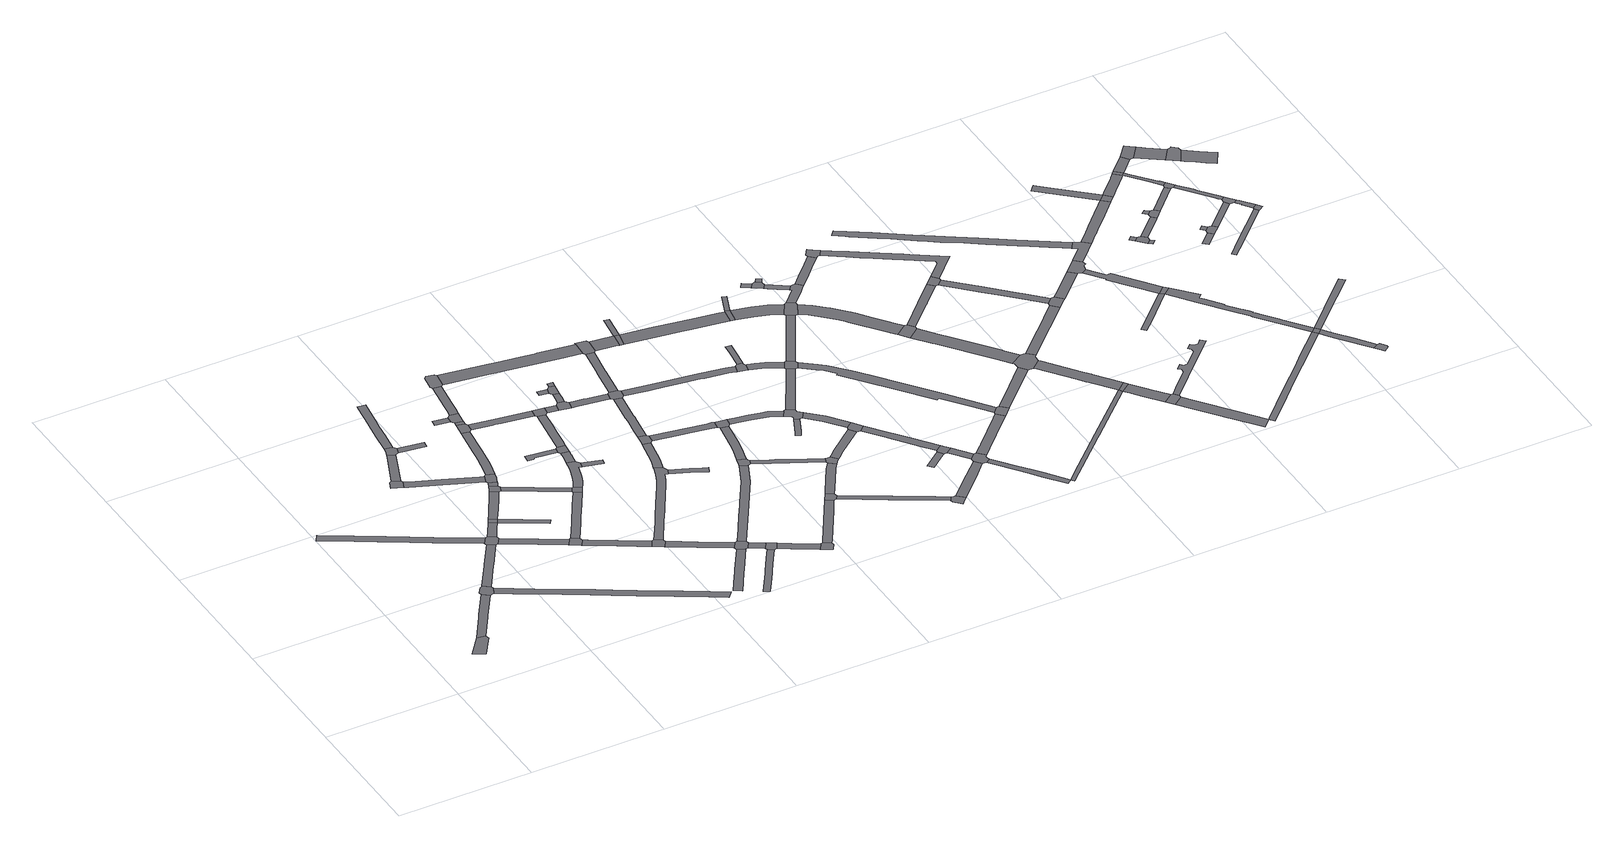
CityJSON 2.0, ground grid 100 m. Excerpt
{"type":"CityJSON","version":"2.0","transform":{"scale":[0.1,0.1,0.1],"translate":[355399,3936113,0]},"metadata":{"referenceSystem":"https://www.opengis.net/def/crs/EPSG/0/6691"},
"CityObjects":{
"road1":{"type":"Road","geometry":[{"type":"MultiSurface","lod":"1","boundaries":[[[0,1,2,3,4]]]}]},
"road2":{"type":"Road","attributes":{"RoadStructureAttribute.sectionType":"1"},"geometry":[{"type":"MultiSurface","lod":"1","boundaries":[[[2,5,6,7,8,9,10,11,12,3]]]}]},
"road3":{"type":"Road","geometry":[{"type":"MultiSurface","lod":"1","boundaries":[[[8,7,13,14,15,16,17,18,19]]]}]},
"road4":{"type":"Road","attributes":{"RoadStructureAttribute.sectionType":"1"},"geometry":[{"type":"MultiSurface","lod":"1","boundaries":[[[20,21,22,23,24,25,26,27,28,29,30,31,32,33,34,35]]]}]},
"road5":{"type":"Road","attributes":{"RoadStructureAttribute.sectionType":"1"},"geometry":[{"type":"MultiSurface","lod":"1","boundaries":[[[36,37,16,15,38,39,40,41]]]}]},
"road6":{"type":"Road","geometry":[{"type":"MultiSurface","lod":"1","boundaries":[[[40,42,43,44,45,28,27,41]]]}]},
"road7":{"type":"Road","geometry":[{"type":"MultiSurface","lod":"1","boundaries":[[[46,47,48,49,50,51]]]}]},
"road8":{"type":"Road","attributes":{"RoadStructureAttribute.sectionType":"1"},"geometry":[{"type":"MultiSurface","lod":"1","boundaries":[[[52,53,45,44,54,55]]]}]},
"road9":{"type":"Road","attributes":{"RoadStructureAttribute.sectionType":"1"},"geometry":[{"type":"MultiSurface","lod":"1","boundaries":[[[56,57,58,49,48,59,60,61,62]]]}]},
"road10":{"type":"Road","attributes":{"RoadStructureAttribute.sectionType":"1"},"geometry":[{"type":"MultiSurface","lod":"1","boundaries":[[[63,64,65,66,67,68,69,70,71,72,73,74,14,13,75,76,77,78,79,80,81,82,83,84]]]}]},
"road11":{"type":"Road","geometry":[{"type":"MultiSurface","lod":"1","boundaries":[[[85,86,52,55]]]}]},
"road12":{"type":"Road","attributes":{"RoadStructureAttribute.sectionType":"1"},"geometry":[{"type":"MultiSurface","lod":"1","boundaries":[[[87,43,42,88,89,90]]]}]},
"road13":{"type":"Road","attributes":{"RoadStructureAttribute.sectionType":"1"},"geometry":[{"type":"MultiSurface","lod":"1","boundaries":[[[46,91,92,93,94,95,96,97,98,47]]]}]},
"road14":{"type":"Road","geometry":[{"type":"MultiSurface","lod":"1","boundaries":[[[61,99,100,101,102,103,62]]]}]},
"road15":{"type":"Road","attributes":{"RoadStructureAttribute.sectionType":"1"},"geometry":[{"type":"MultiSurface","lod":"1","boundaries":[[[85,104,105,106,107,108,109,110,111,112,86]]]}]},
"road16":{"type":"Road","attributes":{"RoadStructureAttribute.sectionType":"1"},"geometry":[{"type":"MultiSurface","lod":"1","boundaries":[[[55,113,114,115,116,85]]]}]},
"road17":{"type":"Road","attributes":{"RoadStructureAttribute.sectionType":"1"},"geometry":[{"type":"MultiSurface","lod":"1","boundaries":[[[101,117,118,119,120,121,122,123,124,125,102]]]}]},
"road18":{"type":"Road","attributes":{"RoadStructureAttribute.sectionType":"1"},"geometry":[{"type":"MultiSurface","lod":"1","boundaries":[[[99,126,127,100]]]}]},
"road19":{"type":"Road","geometry":[{"type":"MultiSurface","lod":"1","boundaries":[[[89,128,129,130,131,90]]]}]},
"road20":{"type":"Road","geometry":[{"type":"MultiSurface","lod":"1","boundaries":[[[132,133,134,108,107,135,136]]]}]},
"road21":{"type":"Road","attributes":{"RoadStructureAttribute.sectionType":"1"},"geometry":[{"type":"MultiSurface","lod":"1","boundaries":[[[137,133,132,138,139]]]}]},
"road22":{"type":"Road","geometry":[{"type":"MultiSurface","lod":"1","boundaries":[[[140,141,142,143,95,94,137,139]]]}]},
"road23":{"type":"Road","attributes":{"RoadStructureAttribute.sectionType":"1"},"geometry":[{"type":"MultiSurface","lod":"1","boundaries":[[[144,145,146,147,148,149,150,151,152,153,129,128]]]}]},
"road24":{"type":"Road","attributes":{"RoadStructureAttribute.sectionType":"1"},"geometry":[{"type":"MultiSurface","lod":"1","boundaries":[[[154,155,156,131,130,157,158,159,160,161,162]]]}]},
"road25":{"type":"Road","attributes":{"RoadStructureAttribute.sectionType":"1"},"geometry":[{"type":"MultiSurface","lod":"1","boundaries":[[[163,164,165,166,136,135,167,168,169]]]}]},
"road26":{"type":"Road","attributes":{"RoadStructureAttribute.sectionType":"1"},"geometry":[{"type":"MultiSurface","lod":"1","boundaries":[[[170,171,172,173,174,143,142,175,176,177,178,179,180]]]}]},
"road27":{"type":"Road","attributes":{"RoadStructureAttribute.sectionType":"1"},"geometry":[{"type":"MultiSurface","lod":"1","boundaries":[[[181,182,183,184]]]}]},
"road28":{"type":"Road","geometry":[{"type":"MultiSurface","lod":"1","boundaries":[[[185,186,187,149,148,188]]]}]},
"road29":{"type":"Road","geometry":[{"type":"MultiSurface","lod":"1","boundaries":[[[189,190,191,180,179,192,193]]]}]},
"road30":{"type":"Road","attributes":{"RoadStructureAttribute.sectionType":"1"},"geometry":[{"type":"MultiSurface","lod":"1","boundaries":[[[194,191,190,195]]]}]},
"road31":{"type":"Road","geometry":[{"type":"MultiSurface","lod":"1","boundaries":[[[162,161,196,197,163,169]]]}]},
"road32":{"type":"Road","geometry":[{"type":"MultiSurface","lod":"1","boundaries":[[[194,195,198,199,181,184]]]}]},
"road33":{"type":"Road","attributes":{"RoadStructureAttribute.sectionType":"1"},"geometry":[{"type":"MultiSurface","lod":"1","boundaries":[[[200,201,199,198,202,203,204,205]]]}]},
"road34":{"type":"Road","attributes":{"RoadStructureAttribute.sectionType":"1"},"geometry":[{"type":"MultiSurface","lod":"1","boundaries":[[[206,207,208,209,210,211,212,213,214,215,216]]]}]},
"road35":{"type":"Road","attributes":{"RoadStructureAttribute.sectionType":"1"},"geometry":[{"type":"MultiSurface","lod":"1","boundaries":[[[217,218,219,220,221,222]]]}]},
"road36":{"type":"Road","geometry":[{"type":"MultiSurface","lod":"1","boundaries":[[[223,224,225,226,227,197,196,228,229,230,231,232,233,234,235]]]}]},
"road37":{"type":"Road","attributes":{"RoadStructureAttribute.sectionType":"1"},"geometry":[{"type":"MultiSurface","lod":"1","boundaries":[[[236,237,238,185,188,239,240,241]]]}]},
"road38":{"type":"Road","geometry":[{"type":"MultiSurface","lod":"1","boundaries":[[[205,204,242,243,244,245,246,247,248]]]}]},
"road39":{"type":"Road","attributes":{"RoadStructureAttribute.sectionType":"1"},"geometry":[{"type":"MultiSurface","lod":"1","boundaries":[[[249,250,251,193,192,252,253,254,255]]]}]},
"road40":{"type":"Road","attributes":{"RoadStructureAttribute.sectionType":"1"},"geometry":[{"type":"MultiSurface","lod":"1","boundaries":[[[256,257,258,259,260,261,262,223,235]]]}]},
"road41":{"type":"Road","attributes":{"RoadStructureAttribute.sectionType":"1"},"geometry":[{"type":"MultiSurface","lod":"1","boundaries":[[[263,264,265,266,267,268,269,270,271,272,273,274]]]}]},
"road42":{"type":"Road","geometry":[{"type":"MultiSurface","lod":"1","boundaries":[[[275,276,217,222,260,259]]]}]},
"road43":{"type":"Road","attributes":{"RoadStructureAttribute.sectionType":"1"},"geometry":[{"type":"MultiSurface","lod":"1","boundaries":[[[277,278,279,280,281,282,283,284,187,186,285,286,287,288,289,290,291,292,293,294]]]}]},
"road44":{"type":"Road","geometry":[{"type":"MultiSurface","lod":"1","boundaries":[[[233,295,296,234]]]}]},
"road45":{"type":"Road","geometry":[{"type":"MultiSurface","lod":"1","boundaries":[[[211,210,297,298,299,300,301,236,241]]]}]},
"road46":{"type":"Road","attributes":{"RoadStructureAttribute.sectionType":"1"},"geometry":[{"type":"MultiSurface","lod":"1","boundaries":[[[275,302,303,304,305,306,307,276]]]}]},
"road47":{"type":"Road","attributes":{"RoadStructureAttribute.sectionType":"1"},"geometry":[{"type":"MultiSurface","lod":"1","boundaries":[[[297,308,309,310,298]]]}]},
"road48":{"type":"Road","geometry":[{"type":"MultiSurface","lod":"1","boundaries":[[[306,305,311,312,249,255]]]}]},
"road49":{"type":"Road","geometry":[{"type":"MultiSurface","lod":"1","boundaries":[[[313,314,315,310,309,263,274]]]}]},
"road50":{"type":"Road","attributes":{"RoadStructureAttribute.sectionType":"1"},"geometry":[{"type":"MultiSurface","lod":"1","boundaries":[[[316,317,318,312,311]]]}]},
"road51":{"type":"Road","attributes":{"RoadStructureAttribute.sectionType":"1"},"geometry":[{"type":"MultiSurface","lod":"1","boundaries":[[[319,320,314,313,321,322,323,324]]]}]},
"road52":{"type":"Road","geometry":[{"type":"MultiSurface","lod":"1","boundaries":[[[316,325,326,327,328,317]]]}]},
"road53":{"type":"Road","attributes":{"RoadStructureAttribute.sectionType":"1"},"geometry":[{"type":"MultiSurface","lod":"1","boundaries":[[[329,330,331,332]]]}]},
"road54":{"type":"Road","attributes":{"RoadStructureAttribute.sectionType":"1"},"geometry":[{"type":"MultiSurface","lod":"1","boundaries":[[[333,334,335,336,337,338,339,340,277,294]]]}]},
"road55":{"type":"Road","attributes":{"RoadStructureAttribute.sectionType":"1"},"geometry":[{"type":"MultiSurface","lod":"1","boundaries":[[[327,341,342,343,344,328]]]}]},
"road56":{"type":"Road","attributes":{"RoadStructureAttribute.sectionType":"1"},"geometry":[{"type":"MultiSurface","lod":"1","boundaries":[[[299,345,346,347,348,349,350,351,352,353,354,355,356,357,358,300]]]}]},
"road57":{"type":"Road","geometry":[{"type":"MultiSurface","lod":"1","boundaries":[[[359,360,361,362,363,364,293,292]]]}]},
"road58":{"type":"Road","geometry":[{"type":"MultiSurface","lod":"1","boundaries":[[[331,343,342,365,366,332]]]}]},
"road59":{"type":"Road","attributes":{"RoadStructureAttribute.sectionType":"1"},"geometry":[{"type":"MultiSurface","lod":"1","boundaries":[[[243,367,368,369,370,371,372,373,374,375,376,377,378,379,380,381,244]]]}]},
"road60":{"type":"Road","geometry":[{"type":"MultiSurface","lod":"1","boundaries":[[[323,382,383,384,385,386,387,324]]]}]},
"road61":{"type":"Road","geometry":[{"type":"MultiSurface","lod":"1","boundaries":[[[388,389,337,336,390,391,392]]]}]},
"road62":{"type":"Road","attributes":{"RoadStructureAttribute.sectionType":"1"},"geometry":[{"type":"MultiSurface","lod":"1","boundaries":[[[393,394,395,396,366,365]]]}]},
"road63":{"type":"Road","attributes":{"RoadStructureAttribute.sectionType":"1"},"geometry":[{"type":"MultiSurface","lod":"1","boundaries":[[[397,398,399,400,326,325,401,402]]]}]},
"road64":{"type":"Road","attributes":{"RoadStructureAttribute.sectionType":"1"},"geometry":[{"type":"MultiSurface","lod":"1","boundaries":[[[403,404,405,406,407,408,409,410,411,412,413,388,392]]]}]},
"road65":{"type":"Road","attributes":{"RoadStructureAttribute.sectionType":"1"},"geometry":[{"type":"MultiSurface","lod":"1","boundaries":[[[414,415,416,417,386,385,418,419,420,421]]]}]},
"road66":{"type":"Road","geometry":[{"type":"MultiSurface","lod":"1","boundaries":[[[422,423,409,408,424,425,426,427,397,402]]]}]},
"road67":{"type":"Road","attributes":{"RoadStructureAttribute.sectionType":"1"},"geometry":[{"type":"MultiSurface","lod":"1","boundaries":[[[428,429,430,431,391,390,432,433,434,435,436]]]}]},
"road68":{"type":"Road","geometry":[{"type":"MultiSurface","lod":"1","boundaries":[[[437,438,350,349,439,440,441,442]]]}]},
"road69":{"type":"Road","attributes":{"RoadStructureAttribute.sectionType":"1"},"geometry":[{"type":"MultiSurface","lod":"1","boundaries":[[[443,444,445,427,426,446,447,448,449]]]}]},
"road70":{"type":"Road","attributes":{"RoadStructureAttribute.sectionType":"1"},"geometry":[{"type":"MultiSurface","lod":"1","boundaries":[[[450,451,452,453,454,455,456,457,437,442]]]}]},
"road71":{"type":"Road","geometry":[{"type":"MultiSurface","lod":"1","boundaries":[[[458,459,460,461,414,421]]]}]},
"road72":{"type":"Road","geometry":[{"type":"MultiSurface","lod":"1","boundaries":[[[462,374,373,449,448,463,464,465]]]}]},
"road73":{"type":"Road","geometry":[{"type":"MultiSurface","lod":"1","boundaries":[[[435,455,454,466,467,468,436]]]}]},
"road74":{"type":"Road","attributes":{"RoadStructureAttribute.sectionType":"1"},"geometry":[{"type":"MultiSurface","lod":"1","boundaries":[[[469,470,471,472,473,440,439,474,475,476,477]]]}]},
"road75":{"type":"Road","attributes":{"RoadStructureAttribute.sectionType":"1"},"geometry":[{"type":"MultiSurface","lod":"1","boundaries":[[[478,479,461,460,480,481,482,483,484]]]}]},
"road76":{"type":"Road","attributes":{"RoadStructureAttribute.sectionType":"1"},"geometry":[{"type":"MultiSurface","lod":"1","boundaries":[[[485,464,463,486,487,488]]]}]},
"road77":{"type":"Road","attributes":{"RoadStructureAttribute.sectionType":"1"},"geometry":[{"type":"MultiSurface","lod":"1","boundaries":[[[489,490,491,492,493,425,424,494,495,496,497,498,499,500,501,502,503]]]}]},
"road78":{"type":"Road","geometry":[{"type":"MultiSurface","lod":"1","boundaries":[[[504,505,485,488]]]}]},
"road79":{"type":"Road","attributes":{"RoadStructureAttribute.sectionType":"1"},"geometry":[{"type":"MultiSurface","lod":"1","boundaries":[[[506,507,508,509,510,511,459,458,512,513,514,515,516,517]]]}]},
"road80":{"type":"Road","attributes":{"RoadStructureAttribute.sectionType":"1"},"geometry":[{"type":"MultiSurface","lod":"1","boundaries":[[[518,519,520,521,522,467,466,523,524,525,526,527]]]}]},
"road81":{"type":"Road","geometry":[{"type":"MultiSurface","lod":"1","boundaries":[[[483,528,529,530,531,469,477,484]]]}]},
"road82":{"type":"Road","attributes":{"RoadStructureAttribute.sectionType":"1"},"geometry":[{"type":"MultiSurface","lod":"1","boundaries":[[[532,533,485,505]]]}]},
"road83":{"type":"Road","attributes":{"RoadStructureAttribute.sectionType":"1"},"geometry":[{"type":"MultiSurface","lod":"1","boundaries":[[[534,535,536,537,538,539]]]}]},
"road84":{"type":"Road","attributes":{"RoadStructureAttribute.sectionType":"1"},"geometry":[{"type":"MultiSurface","lod":"1","boundaries":[[[540,541,542,530,529,543,544,545,546]]]}]},
"road85":{"type":"Road","geometry":[{"type":"MultiSurface","lod":"1","boundaries":[[[526,547,548,539,538,549,550,551,552,553,527]]]}]},
"road86":{"type":"Road","geometry":[{"type":"MultiSurface","lod":"1","boundaries":[[[516,554,555,556,557,558,559,560,517]]]}]},
"road87":{"type":"Road","attributes":{"RoadStructureAttribute.sectionType":"1"},"geometry":[{"type":"MultiSurface","lod":"1","boundaries":[[[561,562,550,549,563,564,565,566]]]}]},
"road88":{"type":"Road","geometry":[{"type":"MultiSurface","lod":"1","boundaries":[[[567,568,569,503,502,570,571]]]}]},
"road89":{"type":"Road","attributes":{"RoadStructureAttribute.sectionType":"1"},"geometry":[{"type":"MultiSurface","lod":"1","boundaries":[[[572,573,574,575,576,505,504,577,578,579,580,581,582]]]}]},
"road90":{"type":"Road","attributes":{"RoadStructureAttribute.sectionType":"1"},"geometry":[{"type":"MultiSurface","lod":"1","boundaries":[[[583,584,585,553,552,586,587,588,589,590,591]]]}]},
"road91":{"type":"Road","geometry":[{"type":"MultiSurface","lod":"1","boundaries":[[[592,593,566,565,540,546]]]}]},
"road92":{"type":"Road","attributes":{"RoadStructureAttribute.sectionType":"1"},"geometry":[{"type":"MultiSurface","lod":"1","boundaries":[[[568,594,595,596,597,569]]]}]},
"road93":{"type":"Road","attributes":{"RoadStructureAttribute.sectionType":"1"},"geometry":[{"type":"MultiSurface","lod":"1","boundaries":[[[598,599,600,601,602,603,604,571,570]]]}]},
"road94":{"type":"Road","attributes":{"RoadStructureAttribute.sectionType":"1"},"geometry":[{"type":"MultiSurface","lod":"1","boundaries":[[[605,606,607,608,558,557]]]}]},
"road95":{"type":"Road","geometry":[{"type":"MultiSurface","lod":"1","boundaries":[[[609,610,611,612,613,614]]]}]},
"road96":{"type":"Road","attributes":{"RoadStructureAttribute.sectionType":"1"},"geometry":[{"type":"MultiSurface","lod":"1","boundaries":[[[615,616,617,618,619,593,592,620,621,622,623,624,625]]]}]},
"road97":{"type":"Road","geometry":[{"type":"MultiSurface","lod":"1","boundaries":[[[626,627,628,629,601,600,583,591]]]}]},
"road98":{"type":"Road","geometry":[{"type":"MultiSurface","lod":"1","boundaries":[[[624,609,614,630,631,632,633,625]]]}]},
"road99":{"type":"Road","attributes":{"RoadStructureAttribute.sectionType":"1"},"geometry":[{"type":"MultiSurface","lod":"1","boundaries":[[[634,635,636,637,631,630]]]}]},
"road100":{"type":"Road","geometry":[{"type":"MultiSurface","lod":"1","boundaries":[[[581,638,639,640,582]]]}]},
"road101":{"type":"Road","geometry":[{"type":"MultiSurface","lod":"1","boundaries":[[[641,642,643,644,636,635,607,606,645,646]]]}]},
"road102":{"type":"Road","geometry":[{"type":"MultiSurface","lod":"1","boundaries":[[[639,647,648,640]]]}]},
"road103":{"type":"Road","attributes":{"RoadStructureAttribute.sectionType":"1"},"geometry":[{"type":"MultiSurface","lod":"1","boundaries":[[[649,650,651,652,653,654,655,629,628]]]}]},
"road104":{"type":"Road","attributes":{"RoadStructureAttribute.sectionType":"1"},"geometry":[{"type":"MultiSurface","lod":"1","boundaries":[[[645,656,657,658,659,660,661,662,663,664,665,646]]]}]},
"road105":{"type":"Road","attributes":{"RoadStructureAttribute.sectionType":"1"},"geometry":[{"type":"MultiSurface","lod":"1","boundaries":[[[666,667,668,639,638,669,670,671,672]]]}]},
"road106":{"type":"Road","attributes":{"RoadStructureAttribute.sectionType":"1"},"geometry":[{"type":"MultiSurface","lod":"1","boundaries":[[[673,674,675,676,677,678,679,680,681,682,627,626,683,684,685,686,687,688,689,690,691,692,693]]]}]},
"road107":{"type":"Road","attributes":{"RoadStructureAttribute.sectionType":"1"},"geometry":[{"type":"MultiSurface","lod":"1","boundaries":[[[643,694,695,696,697,698,699,700,701,702,703,644]]]}]},
"road108":{"type":"Road","attributes":{"RoadStructureAttribute.sectionType":"1"},"geometry":[{"type":"MultiSurface","lod":"1","boundaries":[[[704,705,706,707]]]}]},
"road109":{"type":"Road","geometry":[{"type":"MultiSurface","lod":"1","boundaries":[[[672,671,652,651,708,709,710,711]]]}]},
"road110":{"type":"Road","geometry":[{"type":"MultiSurface","lod":"1","boundaries":[[[712,713,714,707,706,715]]]}]},
"road111":{"type":"Road","geometry":[{"type":"MultiSurface","lod":"1","boundaries":[[[716,717,714,713]]]}]},
"road112":{"type":"Road","attributes":{"RoadStructureAttribute.sectionType":"1"},"geometry":[{"type":"MultiSurface","lod":"1","boundaries":[[[718,719,720,721,712,715]]]}]},
"road113":{"type":"Road","geometry":[{"type":"MultiSurface","lod":"1","boundaries":[[[710,722,723,724,725,721,720,726,711]]]}]},
"road114":{"type":"Road","geometry":[{"type":"MultiSurface","lod":"1","boundaries":[[[700,699,727,728,673,693]]]}]},
"road115":{"type":"Road","attributes":{"RoadStructureAttribute.sectionType":"1"},"geometry":[{"type":"MultiSurface","lod":"1","boundaries":[[[708,729,730,731,732,733,734,735,736,737,738,739,740,741,742,743,744,745,746,747,748,709]]]}]},
"road116":{"type":"Road","geometry":[{"type":"MultiSurface","lod":"1","boundaries":[[[749,737,736,750,751,752]]]}]},
"road117":{"type":"Road","attributes":{"RoadStructureAttribute.sectionType":"1"},"geometry":[{"type":"MultiSurface","lod":"1","boundaries":[[[753,754,755,725,724,756,757,758,759]]]}]},
"road118":{"type":"Road","attributes":{"RoadStructureAttribute.sectionType":"1"},"geometry":[{"type":"MultiSurface","lod":"1","boundaries":[[[760,761,762,763,764,765,766,767,768,728,727]]]}]},
"road119":{"type":"Road","attributes":{"RoadStructureAttribute.sectionType":"1"},"geometry":[{"type":"MultiSurface","lod":"1","boundaries":[[[769,770,771,772,773,774,661,775]]]}]},
"road120":{"type":"Road","attributes":{"RoadStructureAttribute.sectionType":"1"},"geometry":[{"type":"MultiSurface","lod":"1","boundaries":[[[750,776,777,778,779,780,781,782,783,784,751]]]}]},
"road121":{"type":"Road","geometry":[{"type":"MultiSurface","lod":"1","boundaries":[[[785,786,787,788,789,790,753,759]]]}]},
"road122":{"type":"Road","attributes":{"RoadStructureAttribute.sectionType":"1"},"geometry":[{"type":"MultiSurface","lod":"1","boundaries":[[[791,792,793,794,795,796,797,798,749,752]]]}]},
"road123":{"type":"Road","geometry":[{"type":"MultiSurface","lod":"1","boundaries":[[[799,780,779,800,765,764,801,802,803,804]]]}]},
"road124":{"type":"Road","attributes":{"RoadStructureAttribute.sectionType":"1"},"geometry":[{"type":"MultiSurface","lod":"1","boundaries":[[[805,806,807,808,802,801,809,810,811,812,772,813]]]}]},
"road125":{"type":"Road","attributes":{"RoadStructureAttribute.sectionType":"1"},"geometry":[{"type":"MultiSurface","lod":"1","boundaries":[[[814,815,816,817,818,819,820,787,786,821,822,823,824,825,826,827,828,829,830,831]]]}]},
"road126":{"type":"Road","geometry":[{"type":"MultiSurface","lod":"1","boundaries":[[[795,832,833,831,830,796]]]}]},
"road127":{"type":"Road","geometry":[{"type":"MultiSurface","lod":"1","boundaries":[[[813,772,771,834]]]}]},
"road128":{"type":"Road","attributes":{"RoadStructureAttribute.sectionType":"1"},"geometry":[{"type":"MultiSurface","lod":"1","boundaries":[[[771,835,836,837,838,839,840,841,834]]]}]},
"road129":{"type":"Road","attributes":{"RoadStructureAttribute.sectionType":"1"},"geometry":[{"type":"MultiSurface","lod":"1","boundaries":[[[842,843,844,845,846,847,848,849,850,799,804]]]}]},
"road130":{"type":"Road","geometry":[{"type":"MultiSurface","lod":"1","boundaries":[[[851,852,839,838,853,854]]]}]},
"road131":{"type":"Road","attributes":{"RoadStructureAttribute.sectionType":"1"},"geometry":[{"type":"MultiSurface","lod":"1","boundaries":[[[855,856,857,858,859,833,832,860,861,862,863,864,865]]]}]},
"road132":{"type":"Road","attributes":{"RoadStructureAttribute.sectionType":"1"},"geometry":[{"type":"MultiSurface","lod":"1","boundaries":[[[853,866,867,868,869,870,871,872,873,874,875,876,854]]]}]},
"road133":{"type":"Road","geometry":[{"type":"MultiSurface","lod":"1","boundaries":[[[855,865,846,845,877,878,879,880]]]}]},
"road134":{"type":"Road","attributes":{"RoadStructureAttribute.sectionType":"1"},"geometry":[{"type":"MultiSurface","lod":"1","boundaries":[[[881,882,883,884,885,886,887,888,889,890,891,892,893,894,895,896,897,898,899,900,901,902,903,904,905,906]]]}]},
"road135":{"type":"Road","attributes":{"RoadStructureAttribute.sectionType":"1"},"geometry":[{"type":"MultiSurface","lod":"1","boundaries":[[[907,908,909,910,911,912,913,914,915,916,917,918,919,920,921,922,923,852,851]]]}]},
"road136":{"type":"Road","attributes":{"RoadStructureAttribute.sectionType":"1"},"geometry":[{"type":"MultiSurface","lod":"1","boundaries":[[[879,924,925,926,927,928,880]]]}]},
"road137":{"type":"Road","geometry":[{"type":"MultiSurface","lod":"1","boundaries":[[[929,930,931,932,933,934,926,925,935]]]}]},
"road138":{"type":"Road","attributes":{"RoadStructureAttribute.sectionType":"1"},"geometry":[{"type":"MultiSurface","lod":"1","boundaries":[[[936,937,938,939,940,929,935,941,942,943,944]]]}]},
"road139":{"type":"Road","attributes":{"RoadStructureAttribute.sectionType":"1"},"geometry":[{"type":"MultiSurface","lod":"1","boundaries":[[[945,946,947,948,949,950,951,952,872,953,954,955,956,957,958,959,960,961,962]]]}]},
"road140":{"type":"Road","geometry":[{"type":"MultiSurface","lod":"1","boundaries":[[[898,897,963,933,932,964,965,966,967,968]]]}]},
"road141":{"type":"Road","geometry":[{"type":"MultiSurface","lod":"1","boundaries":[[[969,970,936,944]]]}]},
"road142":{"type":"Road","attributes":{"RoadStructureAttribute.sectionType":"1"},"geometry":[{"type":"MultiSurface","lod":"1","boundaries":[[[971,972,973,974,975,976,977,978,979,980,981,982,983,984,985,986,987,970,969,944,988,989,990,991,969,992,993,994,995,996,997,962]]]}]},
"road143":{"type":"Road","attributes":{"RoadStructureAttribute.sectionType":"1"},"geometry":[{"type":"MultiSurface","lod":"1","boundaries":[[[967,998,999,1000,1001,1002,1003,1004,1005,1006,1007,1008,1009,968]]]}]},
"road144":{"type":"Road","geometry":[{"type":"MultiSurface","lod":"1","boundaries":[[[1010,1011,1012,1013]]]}]},
"road145":{"type":"Road","geometry":[{"type":"MultiSurface","lod":"1","boundaries":[[[1012,1014,1015,1016,1017,1013]]]}]},
"road146":{"type":"Road","geometry":[{"type":"MultiSurface","lod":"1","boundaries":[[[1018,1019,1015,1014]]]}]},
"road147":{"type":"Road","attributes":{"RoadStructureAttribute.sectionType":"1"},"geometry":[{"type":"MultiSurface","lod":"1","boundaries":[[[1020,1021,1022,1023,1024,1025,1026,1005]]]}]},
"road148":{"type":"Road","geometry":[{"type":"MultiSurface","lod":"1","boundaries":[[[971,962,961,1027]]]}]},
"road149":{"type":"Road","attributes":{"RoadStructureAttribute.sectionType":"1"},"geometry":[{"type":"MultiSurface","lod":"1","boundaries":[[[1028,1029,1017,1016,1030,1031]]]}]},
"road150":{"type":"Road","attributes":{"RoadStructureAttribute.sectionType":"1"},"geometry":[{"type":"MultiSurface","lod":"1","boundaries":[[[1032,1033,1027,961,1034,1035,1036,1037]]]}]},
"road151":{"type":"Road","geometry":[{"type":"MultiSurface","lod":"1","boundaries":[[[1038,1020,1005,1004]]]}]},
"road152":{"type":"Road","geometry":[{"type":"MultiSurface","lod":"1","boundaries":[[[1039,1040,1041,1042]]]}]},
"road153":{"type":"Road","geometry":[{"type":"MultiSurface","lod":"1","boundaries":[[[1036,1043,1044,1045,1046,1047,1037]]]}]},
"road154":{"type":"Road","geometry":[{"type":"MultiSurface","lod":"1","boundaries":[[[1048,1049,1042,1041,1028,1031]]]}]},
"road155":{"type":"Road","attributes":{"RoadStructureAttribute.sectionType":"1"},"geometry":[{"type":"MultiSurface","lod":"1","boundaries":[[[1050,1051,1052,1053]]]}]},
"road156":{"type":"Road","attributes":{"RoadStructureAttribute.sectionType":"1"},"geometry":[{"type":"MultiSurface","lod":"1","boundaries":[[[1054,1055,1056,1057,1058,1059,1060,1061,1062,1063,971,1027]]]}]},
"road157":{"type":"Road","geometry":[{"type":"MultiSurface","lod":"1","boundaries":[[[1064,1065,1066,1067]]]}]},
"road158":{"type":"Road","attributes":{"RoadStructureAttribute.sectionType":"1"},"geometry":[{"type":"MultiSurface","lod":"1","boundaries":[[[1068,1069,1070,1071,1072,1073,1020,1038,1074,1075,1076,1077,1068,1078,1079,1080,1081,1082,1083,1084,1085,1086,1087,1088,1089]]]}]},
"road159":{"type":"Road","geometry":[{"type":"MultiSurface","lod":"1","boundaries":[[[1052,1090,1091,1064,1067,1053]]]}]},
"road160":{"type":"Road","attributes":{"RoadStructureAttribute.sectionType":"1"},"geometry":[{"type":"MultiSurface","lod":"1","boundaries":[[[1092,1049,1048,1093]]]}]},
"road161":{"type":"Road","geometry":[{"type":"MultiSurface","lod":"1","boundaries":[[[1094,1069,1068,1089]]]}]},
"road162":{"type":"Road","attributes":{"RoadStructureAttribute.sectionType":"1"},"geometry":[{"type":"MultiSurface","lod":"1","boundaries":[[[1094,1089,1095,1096]]]}]},
"road163":{"type":"Road","attributes":{"RoadStructureAttribute.sectionType":"1"},"geometry":[{"type":"MultiSurface","lod":"1","boundaries":[[[1097,1098,1099,1100,1101,1102]]]}]},
"road164":{"type":"Road","geometry":[{"type":"MultiSurface","lod":"1","boundaries":[[[1103,1104,1082,1081,1105,1092,1093]]]}]},
"road165":{"type":"Road","attributes":{"RoadStructureAttribute.sectionType":"1"},"geometry":[{"type":"MultiSurface","lod":"1","boundaries":[[[1106,1107,1108,1091,1090]]]}]},
"road166":{"type":"Road","geometry":[{"type":"MultiSurface","lod":"1","boundaries":[[[1109,1110,1111,1112,1096,1095,1113]]]}]},
"road167":{"type":"Road","attributes":{"RoadStructureAttribute.sectionType":"1"},"geometry":[{"type":"MultiSurface","lod":"1","boundaries":[[[1114,1115,1116,1117,1118,1119,1120,1121,1122,1123,1124,1104,1103]]]}]},
"road168":{"type":"Road","geometry":[{"type":"MultiSurface","lod":"1","boundaries":[[[1118,1117,1108,1107,1125,1126]]]}]},
"road169":{"type":"Road","attributes":{"RoadStructureAttribute.sectionType":"1"},"geometry":[{"type":"MultiSurface","lod":"1","boundaries":[[[1127,1128,1129,1130,1109,1113]]]}]},
"road170":{"type":"Road","attributes":{"RoadStructureAttribute.sectionType":"1"},"geometry":[{"type":"MultiSurface","lod":"1","boundaries":[[[1131,1126,1125,1132,1133,1134,1135,1136,1137]]]}]},
"road171":{"type":"Road","geometry":[{"type":"MultiSurface","lod":"1","boundaries":[[[1136,1097,1102,1138,1139,1137]]]}]},
"road172":{"type":"Road","geometry":[{"type":"MultiSurface","lod":"1","boundaries":[[[1140,1141,1128,1127,1142,1143,1144]]]}]},
"road173":{"type":"Road","attributes":{"RoadStructureAttribute.sectionType":"1"},"geometry":[{"type":"MultiSurface","lod":"1","boundaries":[[[1145,1146,1147,1148,1149,1150,1151,1143,1142]]]}]}
},
"vertices":[
[377,299,0],[481,448,0],[474,477,0],[411,489,0],[299,344,0],
[585,651,0],[595,667,0],[717,859,0],[669,896,0],[597,783,0],[547,703,0],[543,697,0],[533,682,0],
[747,866,0],[774,920,0],[769,939,0],[720,975,0],[719,973,0],[700,965,0],[666,916,0],
[7,1947,0],[26,1936,0],[91,1897,0],[357,1740,0],[412,1707,0],[670,1554,0],[798,1479,0],[962,1383,0],[996,1433,0],[911,1483,0],[702,1605,0],[431,1766,0],[385,1793,0],[354,1812,0],[249,1874,0],[38,1999,0],
[850,1178,0],[842,1165,0],[894,1135,0],[901,1145,0],[1020,1331,0],[969,1363,0],
[1039,1338,0],[1073,1388,0],[1069,1408,0],[1016,1436,0],
[799,2186,0],[823,2241,0],[815,2259,0],[760,2283,0],[741,2275,0],[718,2219,0],
[1097,1572,0],[1046,1487,0],[1117,1489,0],[1148,1542,0],
[866,2533,0],[841,2474,0],[773,2314,0],[904,2470,0],[916,2498,0],[929,2528,0],[874,2551,0],
[2006,195,0],[2005,195,0],[1897,259,0],[1854,284,0],[1849,288,0],[1722,362,0],[1592,439,0],[1451,522,0],[1354,579,0],[1330,593,0],[1009,782,0],[1002,786,0],[859,800,0],[979,729,0],[1301,540,0],[1419,470,0],[1562,386,0],[1778,259,0],[1816,237,0],[1975,143,0],[2090,75,0],[2129,122,0],
[1169,1576,0],[1117,1607,0],
[1300,1254,0],[1270,1202,0],[1443,1099,0],[1474,1151,0],
[828,2173,0],[1038,2088,0],[1130,2051,0],[1303,1981,0],[1323,2037,0],[1298,2047,0],[1062,2144,0],[903,2208,0],
[955,2543,0],[970,2591,0],[952,2615,0],[892,2624,0],[886,2580,0],
[1196,1622,0],[1229,1677,0],[1284,1769,0],[1323,1839,0],[1270,1868,0],[1230,1796,0],[1175,1703,0],[1166,1689,0],[1145,1654,0],
[1234,1493,0],[1453,1367,0],[1473,1402,0],[1310,1495,0],
[972,2754,0],[986,2856,0],[996,2922,0],[1024,3112,0],[965,3121,0],[953,3044,0],[943,2972,0],[927,2866,0],[914,2774,0],
[1152,2513,0],[1160,2563,0],
[1518,1054,0],[1548,1106,0],[1542,1126,0],[1492,1159,0],
[1352,1902,0],[1296,1925,0],[1279,1885,0],[1342,1845,0],[1358,1882,0],
[1313,1963,0],[1362,1925,0],[1368,1940,0],
[1383,1977,0],[1385,1980,0],[1398,2031,0],[1341,2046,0],
[1580,1017,0],[1599,1006,0],[1718,935,0],[1833,867,0],[1913,819,0],[1944,871,0],[1894,900,0],[1751,985,0],[1750,986,0],[1580,1087,0],
[1678,1474,0],[1582,1310,0],[1580,1307,0],[1580,1189,0],[1633,1279,0],[1662,1328,0],[1738,1455,0],[1803,1566,0],[1751,1597,0],
[1767,1644,0],[1601,1740,0],[1549,1771,0],[1395,1860,0],[1429,1794,0],[1555,1721,0],[1748,1609,0],
[1389,2306,0],[1384,2270,0],[1377,2223,0],[1368,2162,0],[1352,2093,0],[1411,2078,0],[1427,2151,0],[1434,2197,0],[1448,2291,0],[1482,2519,0],[1423,2532,0],
[1430,2725,0],[1319,2741,0],[1312,2692,0],[1423,2675,0],
[2020,826,0],[2015,846,0],[1963,876,0],[1989,774,0],
[1505,2595,0],[1496,2608,0],[1437,2622,0],[1498,2532,0],[1507,2591,0],
[1441,2651,0],[1501,2642,0],
[1833,1617,0],[1780,1647,0],
[1514,2734,0],[1454,2743,0],
[1470,2849,0],[1463,2796,0],[1522,2787,0],[1533,2858,0],[1561,3053,0],[1501,3060,0],
[2300,260,0],[2305,268,0],[2322,295,0],[2406,432,0],[2443,493,0],[2390,522,0],[2270,326,0],[2254,300,0],[2230,260,0],[2149,127,0],[2200,96,0],
[1886,2075,0],[1666,2101,0],[1660,2048,0],[1700,2043,0],[1715,2055,0],[1878,2035,0],
[1872,1907,0],[1857,1836,0],[1831,1750,0],[1811,1700,0],[1806,1691,0],[1843,1634,0],[1865,1672,0],[1887,1728,0],[1916,1820,0],[1917,1824,0],[1941,1818,0],[1952,1861,0],[1931,1895,0],
[2417,593,0],[2205,716,0],[2111,772,0],[2174,665,0],[2247,622,0],[2385,541,0],
[1571,3059,0],[1579,3063,0],[1594,3172,0],[1582,3188,0],[1523,3199,0],[1508,3184,0],[1489,3076,0],
[1954,2526,0],[1717,2560,0],[1671,2567,0],[1647,2510,0],[1668,2507,0],[1708,2501,0],[1942,2467,0],
[1937,1924,0],[1944,1966,0],[1944,1969,0],[1950,2010,0],[1891,2018,0],[1885,1977,0],[1877,1934,0],
[2566,419,0],[2513,336,0],[2443,224,0],[2427,199,0],[2396,150,0],[2317,25,0],[2357,2,0],[2405,77,0],[2466,174,0],[2483,201,0],[2551,312,0],[2605,396,0],
[1960,2079,0],[1901,2086,0],
[2348,1579,0],[2325,1509,0],[2296,1444,0],[2259,1377,0],[2222,1314,0],[2102,1111,0],[2073,1061,0],[2017,966,0],[2119,1022,0],[2152,1077,0],[2182,1128,0],[2283,1298,0],[2311,1346,0],[2350,1417,0],[2381,1485,0],[2402,1476,0],[2421,1517,0],[2405,1554,0],
[2088,1778,0],[2100,1821,0],
[2462,498,0],[2494,549,0],[2489,569,0],[2437,598,0],[2428,596,0],
[1968,2134,0],[1984,2240,0],[1997,2330,0],[2013,2441,0],[1954,2451,0],[1908,2138,0],
[2560,439,0],[2561,439,0],[2592,490,0],
[2029,2453,0],[2038,2513,0],
[2625,400,0],[2656,452,0],[2604,483,0],
[2110,2441,0],[2122,2501,0],[2058,2510,0],
[2738,403,0],[2698,427,0],[2707,351,0],[2723,342,0],[2873,253,0],[2904,305,0],
[2200,2428,0],[2209,2488,0],[2191,2513,0],[2146,2519,0],
[2084,2695,0],[2078,2651,0],[2144,2641,0],[2156,2684,0],
[2408,1562,0],[2430,1634,0],[2434,1657,0],[2469,1834,0],[2410,1845,0],[2372,1653,0],[2357,1605,0],[2349,1582,0],
[2196,2546,0],[2206,2609,0],[2161,2616,0],[2154,2570,0],
[2616,776,0],[2653,838,0],[2749,996,0],[2836,1139,0],[2911,1303,0],[2855,1328,0],[2782,1166,0],[2742,1101,0],[2736,1093,0],[2705,1040,0],[2605,874,0],[2604,873,0],[2590,850,0],[2508,715,0],
[2535,1416,0],[2608,1384,0],[2650,1365,0],[2669,1406,0],[2632,1422,0],[2554,1457,0],
[2220,2694,0],[2180,2702,0],
[1899,3016,0],[1951,3009,0],[1961,3007,0],[2233,2968,0],[2264,2963,0],[2390,2945,0],[2556,2921,0],[2563,3031,0],[2359,3061,0],[2296,3070,0],[2277,3073,0],[2179,3087,0],[2010,3111,0],[1977,3116,0],[1961,3119,0],
[2908,232,0],[2947,208,0],[2980,259,0],[2975,278,0],[2924,309,0],[2911,307,0],
[2423,1931,0],[2413,1860,0],[2485,1846,0],[2494,1906,0],[2482,1922,0],
[2225,2727,0],[2226,2734,0],[2186,2740,0],[2185,2733,0],
[2483,2448,0],[2326,2471,0],[2316,2473,0],[2246,2483,0],[2237,2423,0],[2469,2389,0],
[2508,2097,0],[2513,2135,0],[2516,2158,0],[2534,2281,0],[2543,2346,0],[2546,2363,0],[2487,2372,0],[2455,2156,0],[2454,2144,0],[2448,2101,0],[2434,2006,0],
[3166,719,0],[3109,624,0],[3049,521,0],[2938,333,0],[2988,300,0],[3102,492,0],[3153,578,0],[3217,688,0],
[2474,2388,0],[2478,2384,0],[2562,2375,0],[2572,2434,0],[2559,2449,0],[2500,2459,0],
[2929,1835,0],[2896,1840,0],[2744,1865,0],[2662,1878,0],[2670,1816,0],[2745,1803,0],[2861,1784,0],[2935,1772,0],[2945,1832,0],
[2874,1392,0],[2859,1339,0],[2929,1311,0],[2947,1346,0],[2940,1350,0],[2933,1369,0],
[2539,2715,0],[2534,2684,0],[2533,2681,0],[2593,2672,0],[2594,2681,0],[2627,2895,0],[2568,2904,0],
[2946,1424,0],[2956,1464,0],[2976,1546,0],[2978,1557,0],[3007,1746,0],[2948,1756,0],[2917,1561,0],[2897,1477,0],
[3237,692,0],[3258,727,0],[3252,747,0],[3201,778,0],
[2565,3044,0],[2643,2908,0],[2655,3017,0],[2645,3035,0],
[3023,1759,0],[3032,1818,0],[3021,1819,0],
[3394,1125,0],[3183,1229,0],[3157,1242,0],[3097,1272,0],[3063,1288,0],[3052,1249,0],[3146,1202,0],[3164,1194,0],[3377,1089,0],
[3341,1015,0],[3216,803,0],[3285,801,0],[3392,982,0],[3400,993,0],[3430,1034,0],[3382,1069,0],
[2828,2992,0],[2772,2889,0],[2787,2887,0],[2812,2883,0],
[3305,2323,0],[3139,2350,0],[3089,2359,0],[2859,2392,0],[2703,2415,0],[2733,2350,0],[2850,2333,0],[2992,2312,0],[3080,2299,0],[3118,2293,0],[3127,2291,0],[3295,2264,0],[3318,2258,0],[3352,2250,0],[3367,2308,0],
[2842,2879,0],[2868,2986,0],
[3822,400,0],[3729,453,0],[3576,542,0],[3555,554,0],[3534,567,0],[3444,619,0],[3536,518,0],[3553,508,0],[3702,422,0],[3709,418,0],[3892,312,0],[3912,348,0],
[3312,1766,0],[3264,1776,0],[3184,1794,0],[3075,1811,0],[3070,1812,0],[3084,1749,0],[3172,1734,0],[3293,1709,0],[3378,1669,0],[3409,1721,0],
[3452,1064,0],[3467,1077,0],[3427,1121,0],[3407,1119,0],
[2895,3171,0],[2856,3177,0],
[3356,1471,0],[3342,1442,0],[3378,1425,0],[3398,1465,0],[3457,1588,0],[3421,1606,0],
[3683,1333,0],[3488,1177,0],[3442,1135,0],[3481,1090,0],[3529,1132,0],[3587,1179,0],[3716,1282,0],
[3424,1638,0],[3429,1621,0],[3476,1592,0],[3511,1642,0],[3481,1672,0],[3478,1692,0],[3428,1726,0],
[3894,292,0],[3944,241,0],[3974,271,0],[3995,292,0],[3945,343,0],[3942,343,0],[3925,341,0],
[3708,1425,0],[3622,1535,0],[3578,1494,0],[3622,1436,0],[3686,1353,0],[3734,1391,0],
[3429,2308,0],[3430,2316,0],[3390,2321,0],[3424,2232,0],[3438,2290,0],
[3548,2884,0],[3360,2914,0],[3277,2927,0],[3262,2929,0],[3109,2951,0],[3093,2842,0],[3247,2820,0],[3316,2809,0],[3534,2775,0],[3584,2767,0],[3602,2875,0],
[3648,2119,0],[3567,1974,0],[3456,1776,0],[3506,1742,0],[3571,1858,0],[3597,1904,0],[3630,1964,0],[3642,1985,0],[3700,2091,0],
[3746,1278,0],[3789,1321,0],
[3445,2435,0],[3457,2526,0],[3417,2532,0],[3408,2459,0],
[3426,2231,0],[3539,2196,0],[3642,2139,0],[3671,2191,0],[3564,2251,0],[3497,2275,0],[3447,2288,0],
[4189,487,0],[4273,571,0],[4234,619,0],[4060,458,0],
[4073,827,0],[4009,778,0],[3942,727,0],[3973,687,0],[4087,775,0],[4103,788,0],
[4000,1048,0],[3999,1050,0],[3955,1106,0],[3921,1150,0],[3910,1164,0],[3850,1143,0],[3892,1090,0],[3951,1013,0],[4008,939,0],[4080,847,0],[4127,884,0],
[3720,2095,0],[3749,2148,0],[3743,2167,0],[3691,2197,0],
[4125,789,0],[4173,826,0],[4143,864,0],[4137,872,0],
[4138,773,0],[4233,650,0],[4275,695,0],[4216,770,0],
[3619,2761,0],[3637,2870,0],[3605,2883,0],
[4329,610,0],[4330,628,0],[4345,643,0],[4295,693,0],[4304,569,0],[4339,597,0],
[3697,3019,0],[3664,3032,0],
[3774,2223,0],[3882,2419,0],[3990,2613,0],[3937,2642,0],[3928,2625,0],[3830,2449,0],[3723,2256,0],
[4348,511,0],[4425,411,0],[4493,322,0],[4546,253,0],[4661,104,0],[4697,132,0],[4578,287,0],[4525,356,0],[4459,441,0],[4383,541,0],
[3886,2802,0],[3779,2837,0],[3642,2869,0],[3742,2733,0],[3844,2701,0],[3929,2661,0],[3984,2757,0],
[4657,1077,0],[4423,1380,0],[4265,1581,0],[4220,1638,0],[4134,1748,0],[4035,1875,0],[4014,1900,0],[4003,1914,0],[3900,2029,0],[3856,2063,0],[3819,2016,0],[3859,1985,0],[3921,1916,0],[3924,1913,0],[3909,1901,0],[4170,1570,0],[4355,1335,0],[4371,1348,0],[4375,1343,0],[4505,1175,0],[4615,1032,0],
[4397,696,0],[4462,761,0],[4507,805,0],[4622,921,0],[4635,934,0],[4664,963,0],[4614,1012,0],[4578,976,0],[4366,764,0],[4348,746,0],
[3851,3099,0],[3826,3061,0],[3884,3023,0],[3909,3060,0],
[4009,2616,0],[4061,2714,0],[4059,2734,0],[4004,2763,0],
[3978,3014,0],[3972,3043,0],[3938,3066,0],[3952,2976,0],
[3993,3075,0],[3960,3098,0],
[3975,2961,0],[4027,2926,0],[4094,2881,0],[4119,2919,0],
[4152,2829,0],[4176,2854,0],[4202,2881,0],[4159,2923,0],[4109,2871,0],
[4727,1026,0],[4677,1075,0],
[4070,2573,0],[4148,2503,0],[4217,2428,0],[4248,2394,0],[4262,2376,0],[4441,2147,0],[4447,2138,0],[4478,2099,0],[4565,2167,0],[4535,2206,0],[4474,2285,0],[4422,2351,0],[4349,2444,0],[4327,2470,0],[4303,2498,0],[4279,2523,0],[4232,2575,0],[4226,2581,0],[4160,2640,0],[4140,2658,0],
[4586,2166,0],[4533,2029,0],[4620,2098,0],[4622,2118,0],
[4380,3150,0],[4316,3085,0],[4213,2979,0],[4257,2937,0],[4343,3026,0],[4348,3031,0],[4423,3108,0],
[4745,1044,0],[4834,1134,0],[4851,1151,0],[4959,1258,0],[5042,1341,0],[4997,1396,0],[4975,1374,0],[4785,1183,0],[4714,1112,0],
[5080,455,0],[5098,471,0],[5474,829,0],[5456,853,0],[5079,495,0],[4817,247,0],[4715,108,0],
[4633,1902,0],[4637,1897,0],[4909,1549,0],[4986,1452,0],[5078,1512,0],[5006,1602,0],[4995,1617,0],[4757,1922,0],[4720,1970,0],
[4432,3118,0],[4452,3119,0],[4485,3169,0],[4475,3176,0],[4409,3220,0],[4375,3170,0],
[4802,2298,0],[4808,2303,0],[4820,2315,0],[4939,2434,0],[4960,2455,0],[4915,2495,0],[4784,2364,0],[4766,2347,0],
[5119,1509,0],[4996,1438,0],[5081,1339,0],[5150,1399,0],[5154,1445,0],[5168,1459,0],
[5388,1091,0],[5385,1096,0],[5345,1146,0],[5161,1385,0],[5090,1328,0],[5277,1086,0],[5315,1038,0],[5318,1033,0],[5525,913,0],
[5202,2697,0],[5144,2735,0],[4977,2845,0],[4944,2867,0],[4810,2955,0],[4642,3065,0],[4610,3086,0],[4600,3020,0],[4603,3018,0],[4676,2969,0],[4751,2918,0],[4855,2849,0],[4879,2833,0],[4919,2806,0],[5090,2691,0],[5091,2670,0],[4980,2560,0],[5022,2517,0],
[4980,2455,0],[5023,2497,0],
[5547,884,0],
[5507,786,0],[5528,759,0],[5563,714,0],[5661,588,0],[5733,644,0],[5641,761,0],[5634,770,0],
[5351,1637,0],[5394,1679,0],[5505,1788,0],[5565,1847,0],[5515,1897,0],[5412,1796,0],[5342,1727,0],[5305,1691,0],[5157,1546,0],
[5778,609,0],[5751,643,0],[5705,531,0],[5777,587,0],
[5557,1966,0],[5433,2089,0],[5388,2134,0],[5220,2301,0],[5174,2346,0],[5135,2300,0],[5191,2244,0],[5286,2150,0],[5345,2091,0],[5389,2048,0],[5517,1921,0],
[5773,445,0],[5810,398,0],[5908,274,0],[5932,244,0],[5960,209,0],[6103,24,0],[6166,90,0],[6031,266,0],[5996,310,0],[5881,455,0],[5837,511,0],
[5593,1875,0],[5622,1902,0],[5635,1916,0],[5586,1966,0],
[4631,3275,0],[4705,3222,0],[4725,3206,0],[4777,3172,0],[4883,3102,0],[4954,3052,0],[5100,2949,0],[5122,2934,0],[5223,2863,0],[5316,2813,0],[5436,2728,0],[5478,2698,0],[5649,2582,0],[5666,2571,0],[5823,2467,0],[5847,2450,0],[5949,2384,0],[5984,2439,0],[5671,2648,0],[5574,2712,0],[5465,2785,0],[5339,2869,0],[5167,2984,0],[5102,3027,0],[4878,3177,0],[4665,3319,0],
[5826,656,0],[6032,861,0],[6227,1050,0],[6196,1082,0],[6165,1052,0],[6135,1053,0],[6115,1072,0],[6080,1037,0],[6099,1018,0],[6098,988,0],[5995,887,0],[5965,888,0],[5948,906,0],[5912,871,0],[5930,852,0],[5929,822,0],[5826,720,0],
[5832,2108,0],[5848,2119,0],[5796,2172,0],[5782,2158,0],[5629,2007,0],
[5918,2136,0],[5924,2173,0],[5948,2189,0],[5937,2216,0],[5888,2262,0],[5873,2246,0],[5877,2115,0],
[6269,1720,0],[6259,1731,0],[6225,1773,0],[6039,2013,0],[6010,2016,0],[5981,1979,0],[5985,1974,0],[5980,1969,0],[6211,1668,0],
[6679,597,0],[6669,587,0],[6632,551,0],[6516,436,0],[6419,341,0],[6296,218,0],[6294,216,0],[6175,98,0],[6195,54,0],[6205,64,0],[6286,144,0],[6326,183,0],[6457,315,0],[6575,431,0],[6711,565,0],[6780,633,0],[6916,766,0],[6888,804,0],
[5984,2361,0],[6034,2312,0],[6059,2337,0],[6067,2345,0],[6091,2370,0],[6041,2419,0],
[6241,1641,0],[6296,1691,0],
[6921,835,0],[6781,1016,0],[6768,1032,0],[6689,1134,0],[6663,1168,0],[6650,1185,0],[6655,1188,0],[6631,1218,0],[6613,1242,0],[6605,1243,0],[6578,1278,0],[6532,1338,0],[6526,1345,0],[6531,1350,0],[6442,1466,0],[6420,1495,0],[6446,1524,0],[5943,1403,0],[5913,1373,0],[5941,1344,0],[6009,1411,0],[6356,1492,0],[6381,1458,0],[6546,1245,0],[6617,1153,0],[6627,1140,0],[6732,1005,0],
[6129,2409,0],[6157,2438,0],[6167,2448,0],[6201,2483,0],[6318,2603,0],[6390,2676,0],[6425,2713,0],[6374,2762,0],[6338,2724,0],[6268,2652,0],[6163,2545,0],[6117,2497,0],
[6354,2312,0],[6326,2283,0],[6356,2254,0],[6384,2282,0],
[6417,2192,0],[6446,2220,0],[6446,2250,0],[6414,2282,0],
[6442,2168,0],[6470,2196,0],
[6416,2805,0],[6207,2993,0],[6151,3043,0],[6097,3092,0],[6066,3120,0],[6057,3111,0],[6024,3077,0],
[6950,797,0],
[6573,2439,0],[6568,2433,0],[6600,2402,0],[6606,2408,0],
[7096,608,0],[7005,725,0],[6961,707,0],[7003,652,0],[7159,450,0],[7199,474,0],
[6467,2756,0],
[6573,2526,0],[6544,2498,0],[6573,2469,0],[6601,2498,0],
[7177,427,0],[7210,384,0],[7246,412,0],[7247,432,0],[7218,474,0],
[6663,2467,0],[6631,2498,0],
[6731,2016,0],[6763,1984,0],[6851,2069,0],[6819,2102,0],
[7074,921,0],[7118,964,0],[7184,1029,0],[7216,1059,0],[7329,1170,0],[7361,1201,0],[7329,1234,0],[7297,1204,0],[7156,1065,0],[7087,997,0],
[6849,2160,0],[6822,2187,0],[6793,2159,0],[6820,2132,0],
[6638,2935,0],[6586,2982,0],[6553,2945,0],[6548,2940,0],[6509,2900,0],[6432,2821,0],[6482,2772,0],[6512,2802,0],[6576,2868,0],[6598,2891,0],[6660,2906,0],[6760,2782,0],[6776,2762,0],[6818,2709,0],[6845,2730,0],[6829,2750,0],[6821,2759,0],[6818,2755,0],[6817,2754,0],[6816,2756,0],[6682,2924,0],[6657,2955,0],
[6910,2127,0],[6879,2159,0],
[6811,2685,0],[6843,2654,0],
[6605,3003,0],
[6765,3067,0],[6723,3124,0],
[7216,2188,0],[6940,1917,0],[6842,1820,0],[6867,1795,0],[6916,1843,0],[7237,2159,0],
[6863,2653,0],[6889,2674,0],[6817,2692,0],
[7061,2273,0],[7104,2315,0],[7077,2352,0],
[6864,3169,0],[6830,3194,0],[6825,3198,0],[6801,3218,0],[6791,3072,0],
[6942,2554,0],[7049,2419,0],[7064,2401,0],[7079,2382,0],[7105,2404,0],[7097,2414,0],[7090,2422,0],[6988,2551,0],[6987,2552,0],[6969,2575,0],[6896,2665,0],
[7134,2313,0],[7160,2334,0],
[6965,2948,0],[7035,3047,0],[6916,3131,0],[6894,3147,0],
[7175,2315,0],[7149,2294,0],[7170,2269,0],[7165,2264,0],[7166,2263,0],[7216,2200,0],[7248,2225,0],
[7248,2160,0],[7279,2185,0],
[7068,3058,0],[7061,3050,0],[7051,2888,0],[7109,2995,0],[7104,3023,0],
[7072,2873,0],[7133,2829,0],[7188,2789,0],[7246,2747,0],[7309,2853,0],[7301,2858,0],[7206,2926,0]
]}
